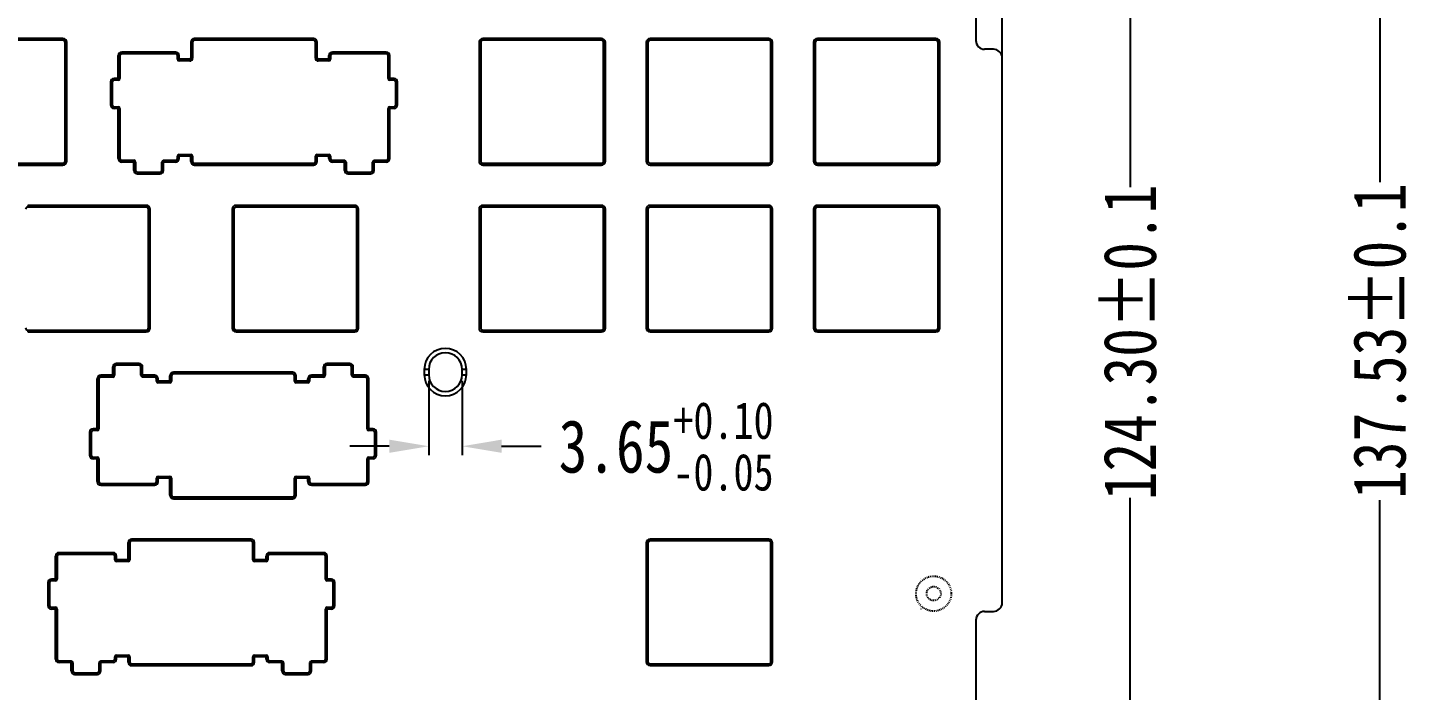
# Model space of a CAD drawing. Header units: inches. Extents: x 1285 to 1753, y 37 to 311.
# Drawn here: x 1594.5 to 1752.5, y 150 to 225.4 of the extents above; entities that cross this region are included whole.
import ezdxf

# ---------------------------------------------------------------- set-up
doc = ezdxf.new("R2010")
doc.units = ezdxf.units.IN
doc.header["$LTSCALE"] = 0.909449
doc.header["$MEASUREMENT"] = 0
doc.header["$PDMODE"] = 3
doc.header["$PDSIZE"] = 0.3125
doc.linetypes.add('HIDDEN', pattern=[0.2, 0.1, -0.1])
doc.linetypes.add('PHANTOM', pattern=[0.8, 0.45, -0.05, 0.1, -0.05, 0.1, -0.05])
doc.layers.get('0').update_dxf_attribs({"linetype": 'CONTINUOUS'})
doc.layers.get('Defpoints').update_dxf_attribs({"linetype": 'CONTINUOUS'})
doc.layers.add('DEFAULT_2', color=8, linetype='HIDDEN')
doc.layers.add('DEFAULT_3', color=7, linetype='PHANTOM')
doc.styles.get("Standard").update_dxf_attribs({"font": 'txt', "width": 0.8})
doc.dimstyles.get("Standard").update_dxf_attribs({"dimtxt": 6, "dimasz": 4.5, "dimexe": 1, "dimexo": 1, "dimgap": 0.09, "dimtad": 0, "dimzin": 1, "dimdsep": 46, "dimtxsty": 'Standard', "dimcen": 0.09, "dimclrd": 5, "dimclre": 5, "dimclrt": 1, "dimadec": 0, "dimazin": 0, "dimtp": 0.01, "dimtm": 0.01, "dimtfac": 1, "dimtofl": 0, "dimtmove": 0, "dimatfit": 3, "dimfxl": 1, "dimtolj": 1, "dimtzin": 4, "dimarcsym": 0})

# ---------------------------------------------------------------- blocks, each defined once
blk = doc.blocks.new('*D6')
at = {"layer": 'DEFAULT_3', "color": 3, "linetype": 'ByBlock', "lineweight": -2, "transparency": 16777216}
for p, q in [((1348.86, 160.98), (1348.86, 304)), ((1705.56, 160.98), (1705.56, 304)), ((1353.36, 303), (1426.55, 303)), ((1701.06, 303), (1463.53, 303))]:
    blk.add_line(p, q, dxfattribs=at)
at = {"layer": 'DEFAULT_3', "color": 3, "linetype": 'ByBlock', "transparency": 16777216}
for points in [[(1353.36, 303.75), (1353.36, 302.25), (1348.86, 303)], [(1701.06, 302.25), (1701.06, 303.75), (1705.56, 303)]]:
    blk.add_solid(points, dxfattribs=at)
at = {"layer": 'Defpoints', "color": 0, "linetype": 'ByBlock', "transparency": 16777216}
for p in [(1705.56, 303), (1348.86, 159.98), (1705.56, 159.98)]:
    blk.add_point(p, dxfattribs=at)
at = {"layer": 'DEFAULT_3', "color": 3, "linetype": 'ByBlock', "transparency": 16777216, "insert": (1445.04, 303), "char_height": 6, "attachment_point": 5}
blk.add_mtext('356.70%%P0.1', dxfattribs=at)
blk = doc.blocks.new('*D7')
at = {"layer": 'DEFAULT_3', "color": 3, "linetype": 'ByBlock', "lineweight": -2, "transparency": 16777216}
for p, q in [((1702.56, 253.13), (1721.13, 253.13)), ((1720.13, 248.63), (1720.13, 207.3)), ((1720.13, 133.33), (1720.13, 171.92)), ((1702.56, 128.83), (1721.13, 128.83))]:
    blk.add_line(p, q, dxfattribs=at)
at = {"layer": 'DEFAULT_3', "color": 3, "linetype": 'ByBlock', "transparency": 16777216}
for points in [[(1720.88, 248.63), (1719.38, 248.63), (1720.13, 253.13)], [(1719.38, 133.33), (1720.88, 133.33), (1720.13, 128.83)]]:
    blk.add_solid(points, dxfattribs=at)
at = {"layer": 'Defpoints', "color": 0, "linetype": 'ByBlock', "transparency": 16777216}
for p in [(1701.56, 253.13), (1701.56, 128.83), (1720.13, 128.83)]:
    blk.add_point(p, dxfattribs=at)
at = {"layer": 'DEFAULT_3', "color": 3, "linetype": 'ByBlock', "transparency": 16777216, "insert": (1720.13, 189.61), "char_height": 6, "attachment_point": 5, "rotation": 90}
blk.add_mtext('124.30%%P0.1', dxfattribs=at)
blk = doc.blocks.new('*D8')
at = {"layer": 'DEFAULT_3', "color": 3, "linetype": 'ByBlock', "lineweight": -2, "transparency": 16777216}
for p, q in [((1683.96, 260.13), (1749.57, 260.13)), ((1748.57, 255.63), (1748.57, 207.85)), ((1748.57, 127.1), (1748.57, 171.67)), ((1683.96, 122.6), (1749.57, 122.6))]:
    blk.add_line(p, q, dxfattribs=at)
at = {"layer": 'DEFAULT_3', "color": 3, "linetype": 'ByBlock', "transparency": 16777216}
for points in [[(1749.32, 255.63), (1747.82, 255.63), (1748.57, 260.13)], [(1747.82, 127.1), (1749.32, 127.1), (1748.57, 122.6)]]:
    blk.add_solid(points, dxfattribs=at)
at = {"layer": 'Defpoints', "color": 0, "linetype": 'ByBlock', "transparency": 16777216}
for p in [(1682.96, 260.13), (1748.57, 260.13), (1682.96, 122.6)]:
    blk.add_point(p, dxfattribs=at)
at = {"layer": 'DEFAULT_3', "color": 3, "linetype": 'ByBlock', "transparency": 16777216, "insert": (1748.57, 189.76), "char_height": 6, "attachment_point": 5, "rotation": 90}
blk.add_mtext('137.53%%P0.1', dxfattribs=at)
blk = doc.blocks.new('*D31')
at = {"layer": 'DEFAULT_3', "color": 3, "linetype": 'ByBlock', "lineweight": -2, "transparency": 16777216}
for p, q in [((1640.22, 185.23), (1640.22, 176.79)), ((1644.02, 185.23), (1644.02, 176.79)), ((1635.72, 177.79), (1631.22, 177.79)), ((1648.52, 177.79), (1653.02, 177.79))]:
    blk.add_line(p, q, dxfattribs=at)
at = {"layer": 'DEFAULT_3', "color": 3, "linetype": 'ByBlock', "transparency": 16777216}
for points in [[(1635.72, 177.04), (1635.72, 178.54), (1640.22, 177.79)], [(1648.52, 178.54), (1648.52, 177.04), (1644.02, 177.79)]]:
    blk.add_solid(points, dxfattribs=at)
at = {"layer": 'Defpoints', "color": 0, "linetype": 'ByBlock', "transparency": 16777216}
for p in [(1640.22, 186.23), (1644.02, 186.23), (1644.02, 177.79)]:
    blk.add_point(p, dxfattribs=at)
at = {"layer": 'DEFAULT_3', "color": 3, "linetype": 'ByBlock', "transparency": 16777216, "insert": (1667.27, 177.79), "char_height": 6, "attachment_point": 5}
blk.add_mtext('\\A1;\\A1;3.65{\\H0.7x;\\S+0.10^ -0.05;}', dxfattribs=at)

msp = doc.modelspace()

# ---------------------------------------------------------------- linework, layer by layer
at = {"color": 7, "linetype": 'Continuous'}
for p, q in [((1702.557, 252.13), (1702.557, 223.985)), ((1598.552, 224.2), (1585.052, 224.2)), ((1598.552, 224), (1585.052, 224)), ((1598.552, 224), (1598.552, 224.2)), ((1599.002, 223.75), (1598.802, 223.75)), ((1598.802, 210.25), (1598.802, 223.75)), ((1599.002, 210.25), (1599.002, 223.75)), ((1613.317, 223.8), (1613.117, 223.8)), ((1613.117, 223.8), (1613.117, 221.955)), ((1613.317, 223.8), (1613.317, 221.955)), ((1627.117, 224.2), (1613.517, 224.2)), ((1613.517, 224.2), (1613.517, 224)), ((1627.117, 224), (1613.517, 224)), ((1627.117, 224), (1627.117, 224.2)), ((1627.517, 223.8), (1627.317, 223.8)), ((1627.317, 221.955), (1627.317, 223.8)), ((1627.517, 221.955), (1627.517, 223.8)), ((1646.152, 223.75), (1645.952, 223.75)), ((1645.952, 223.75), (1645.952, 210.25)), ((1646.152, 223.75), (1646.152, 210.25)), ((1659.902, 224.2), (1646.402, 224.2)), ((1646.402, 224.2), (1646.402, 224)), ((1659.902, 224), (1646.402, 224)), ((1659.902, 224), (1659.902, 224.2)), ((1660.352, 223.75), (1660.152, 223.75)), ((1660.152, 210.25), (1660.152, 223.75)), ((1660.352, 210.25), (1660.352, 223.75)), ((1665.202, 223.75), (1665.002, 223.75)), ((1665.002, 223.75), (1665.002, 210.25)), ((1665.202, 223.75), (1665.202, 210.25)), ((1678.952, 224.2), (1665.452, 224.2)), ((1665.452, 224.2), (1665.452, 224)), ((1678.952, 224), (1665.452, 224)), ((1678.952, 224), (1678.952, 224.2)), ((1679.402, 223.75), (1679.202, 223.75)), ((1679.202, 210.25), (1679.202, 223.75)), ((1679.402, 210.25), (1679.402, 223.75)), ((1684.252, 223.75), (1684.052, 223.75)), ((1684.052, 223.75), (1684.052, 210.25)), ((1684.252, 223.75), (1684.252, 210.25)), ((1698.002, 224.2), (1684.502, 224.2)), ((1684.502, 224.2), (1684.502, 224)), ((1698.002, 224), (1684.502, 224)), ((1698.002, 224), (1698.002, 224.2)), ((1698.452, 223.75), (1698.252, 223.75)), ((1698.252, 210.25), (1698.252, 223.75)), ((1698.452, 210.25), (1698.452, 223.75)), ((1704.557, 222.985), (1703.557, 222.985)), ((1605.042, 222.255), (1604.842, 222.255)), ((1604.842, 219.455), (1604.842, 222.255)), ((1605.042, 222.255), (1605.042, 219.655)), ((1611.392, 222.655), (1605.242, 222.655)), ((1605.242, 222.655), (1605.242, 222.455)), ((1611.392, 222.455), (1605.242, 222.455)), ((1611.392, 222.455), (1611.392, 222.655)), ((1611.792, 222.255), (1611.592, 222.255)), ((1611.592, 221.855), (1611.592, 222.255)), ((1613.017, 221.855), (1611.592, 221.855)), ((1611.792, 221.655), (1611.792, 222.255)), ((1613.017, 221.655), (1611.792, 221.655)), ((1613.017, 221.655), (1613.017, 221.855)), ((1613.117, 221.955), (1613.317, 221.955)), ((1627.317, 221.955), (1627.517, 221.955)), ((1629.042, 221.855), (1627.617, 221.855)), ((1627.617, 221.855), (1627.617, 221.655)), ((1628.842, 221.655), (1627.617, 221.655)), ((1629.042, 222.255), (1628.842, 222.255)), ((1628.842, 221.655), (1628.842, 222.255)), ((1629.042, 222.255), (1629.042, 221.855)), ((1635.392, 222.655), (1629.242, 222.655)), ((1629.242, 222.655), (1629.242, 222.455)), ((1635.392, 222.455), (1629.242, 222.455)), ((1635.392, 222.455), (1635.392, 222.655)), ((1635.792, 222.255), (1635.592, 222.255)), ((1635.592, 219.655), (1635.592, 222.255)), ((1635.792, 219.455), (1635.792, 222.255)), ((1705.557, 159.985), (1705.557, 221.985)), ((1605.042, 219.655), (1604.367, 219.655)), ((1604.367, 219.655), (1604.367, 219.455)), ((1636.267, 219.655), (1635.592, 219.655)), ((1636.267, 219.455), (1636.267, 219.655)), ((1604.167, 219.255), (1603.967, 219.255)), ((1603.967, 219.255), (1603.967, 216.645)), ((1604.167, 219.255), (1604.167, 216.645)), ((1604.842, 219.455), (1604.367, 219.455)), ((1636.267, 219.455), (1635.792, 219.455)), ((1636.667, 219.255), (1636.467, 219.255)), ((1636.467, 216.645), (1636.467, 219.255)), ((1636.667, 216.645), (1636.667, 219.255)), ((1603.967, 216.645), (1604.167, 216.645)), ((1604.367, 216.445), (1604.842, 216.445)), ((1604.367, 216.445), (1604.367, 216.245)), ((1604.842, 210.545), (1604.842, 216.445)), ((1635.792, 216.445), (1636.267, 216.445)), ((1635.792, 210.545), (1635.792, 216.445)), ((1636.267, 216.245), (1636.267, 216.445)), ((1636.467, 216.645), (1636.667, 216.645)), ((1605.042, 216.245), (1604.367, 216.245)), ((1605.042, 216.245), (1605.042, 210.545)), ((1636.267, 216.245), (1635.592, 216.245)), ((1635.592, 210.545), (1635.592, 216.245)), ((1598.802, 210.25), (1599.002, 210.25)), ((1604.842, 210.545), (1605.042, 210.545)), ((1605.242, 210.345), (1606.617, 210.345)), ((1605.242, 210.345), (1605.242, 210.145)), ((1606.817, 210.145), (1605.242, 210.145)), ((1606.617, 209.195), (1606.617, 210.345)), ((1606.817, 210.145), (1606.817, 209.195)), ((1611.392, 210.145), (1609.817, 210.145)), ((1609.817, 209.195), (1609.817, 210.145)), ((1610.017, 210.345), (1611.392, 210.345)), ((1610.017, 209.195), (1610.017, 210.345)), ((1611.392, 210.145), (1611.392, 210.345)), ((1613.317, 210.8), (1611.592, 210.8)), ((1611.592, 210.545), (1611.592, 210.8)), ((1611.592, 210.545), (1611.792, 210.545)), ((1611.792, 211), (1613.117, 211)), ((1611.792, 210.545), (1611.792, 211)), ((1613.117, 210.2), (1613.117, 211)), ((1613.117, 210.2), (1613.317, 210.2)), ((1613.317, 210.8), (1613.317, 210.2)), ((1629.042, 210.8), (1627.317, 210.8)), ((1627.317, 210.2), (1627.317, 210.8)), ((1627.317, 210.2), (1627.517, 210.2)), ((1627.517, 211), (1628.842, 211)), ((1627.517, 210.2), (1627.517, 211)), ((1628.842, 210.545), (1628.842, 211)), ((1628.842, 210.545), (1629.042, 210.545)), ((1629.042, 210.8), (1629.042, 210.545)), ((1629.242, 210.345), (1630.617, 210.345)), ((1629.242, 210.345), (1629.242, 210.145)), ((1630.817, 210.145), (1629.242, 210.145)), ((1630.617, 209.195), (1630.617, 210.345)), ((1630.817, 210.145), (1630.817, 209.195)), ((1635.392, 210.145), (1633.817, 210.145)), ((1633.817, 209.195), (1633.817, 210.145)), ((1634.017, 210.345), (1635.392, 210.345)), ((1634.017, 209.195), (1634.017, 210.345)), ((1635.392, 210.145), (1635.392, 210.345)), ((1635.592, 210.545), (1635.792, 210.545)), ((1645.952, 210.25), (1646.152, 210.25)), ((1660.152, 210.25), (1660.352, 210.25)), ((1665.002, 210.25), (1665.202, 210.25)), ((1679.202, 210.25), (1679.402, 210.25)), ((1684.052, 210.25), (1684.252, 210.25)), ((1698.252, 210.25), (1698.452, 210.25)), ((1585.052, 210), (1598.552, 210)), ((1585.052, 209.8), (1598.552, 209.8)), ((1598.552, 209.8), (1598.552, 210)), ((1606.617, 209.195), (1606.817, 209.195)), ((1607.017, 208.995), (1609.617, 208.995)), ((1607.017, 208.995), (1607.017, 208.795)), ((1607.017, 208.795), (1609.617, 208.795)), ((1609.617, 208.795), (1609.617, 208.995)), ((1609.817, 209.195), (1610.017, 209.195)), ((1613.517, 210), (1627.117, 210)), ((1613.517, 210), (1613.517, 209.8)), ((1613.517, 209.8), (1627.117, 209.8)), ((1627.117, 209.8), (1627.117, 210)), ((1630.617, 209.195), (1630.817, 209.195)), ((1631.017, 208.995), (1633.617, 208.995)), ((1631.017, 208.995), (1631.017, 208.795)), ((1631.017, 208.795), (1633.617, 208.795)), ((1633.617, 208.795), (1633.617, 208.995)), ((1633.817, 209.195), (1634.017, 209.195)), ((1646.402, 210), (1659.902, 210)), ((1646.402, 210), (1646.402, 209.8)), ((1646.402, 209.8), (1659.902, 209.8)), ((1659.902, 209.8), (1659.902, 210)), ((1665.452, 210), (1678.952, 210)), ((1665.452, 210), (1665.452, 209.8)), ((1665.452, 209.8), (1678.952, 209.8)), ((1678.952, 209.8), (1678.952, 210)), ((1684.502, 210), (1698.002, 210)), ((1684.502, 210), (1684.502, 209.8)), ((1684.502, 209.8), (1698.002, 209.8)), ((1698.002, 209.8), (1698.002, 210)), ((1608.037, 205.215), (1594.537, 205.215)), ((1594.537, 205.215), (1594.537, 205.015)), ((1608.037, 205.015), (1594.537, 205.015)), ((1608.037, 205.015), (1608.037, 205.215)), ((1608.487, 204.765), (1608.287, 204.765)), ((1608.287, 191.265), (1608.287, 204.765)), ((1608.487, 191.265), (1608.487, 204.765)), ((1618.037, 204.765), (1617.837, 204.765)), ((1617.837, 204.765), (1617.837, 191.265)), ((1618.037, 204.765), (1618.037, 191.265)), ((1631.787, 205.215), (1618.287, 205.215)), ((1618.287, 205.215), (1618.287, 205.015)), ((1631.787, 205.015), (1618.287, 205.015)), ((1631.787, 205.015), (1631.787, 205.215)), ((1632.237, 204.765), (1632.037, 204.765)), ((1632.037, 191.265), (1632.037, 204.765)), ((1632.237, 191.265), (1632.237, 204.765)), ((1646.152, 204.765), (1645.952, 204.765)), ((1645.952, 204.765), (1645.952, 191.265)), ((1646.152, 204.765), (1646.152, 191.265)), ((1659.902, 205.215), (1646.402, 205.215)), ((1646.402, 205.215), (1646.402, 205.015)), ((1659.902, 205.015), (1646.402, 205.015)), ((1659.902, 205.015), (1659.902, 205.215)), ((1660.352, 204.765), (1660.152, 204.765)), ((1660.152, 191.265), (1660.152, 204.765)), ((1660.352, 191.265), (1660.352, 204.765)), ((1665.202, 204.765), (1665.002, 204.765)), ((1665.002, 204.765), (1665.002, 191.265)), ((1665.202, 204.765), (1665.202, 191.265)), ((1678.952, 205.215), (1665.452, 205.215)), ((1665.452, 205.215), (1665.452, 205.015)), ((1678.952, 205.015), (1665.452, 205.015)), ((1678.952, 205.015), (1678.952, 205.215)), ((1679.402, 204.765), (1679.202, 204.765)), ((1679.202, 191.265), (1679.202, 204.765)), ((1679.402, 191.265), (1679.402, 204.765)), ((1684.252, 204.765), (1684.052, 204.765)), ((1684.052, 204.765), (1684.052, 191.265)), ((1684.252, 204.765), (1684.252, 191.265)), ((1698.002, 205.215), (1684.502, 205.215)), ((1684.502, 205.215), (1684.502, 205.015)), ((1698.002, 205.015), (1684.502, 205.015)), ((1698.002, 205.015), (1698.002, 205.215)), ((1698.452, 204.765), (1698.252, 204.765)), ((1698.252, 191.265), (1698.252, 204.765)), ((1698.452, 191.265), (1698.452, 204.765)), ((1608.287, 191.265), (1608.487, 191.265)), ((1617.837, 191.265), (1618.037, 191.265)), ((1632.037, 191.265), (1632.237, 191.265)), ((1645.952, 191.265), (1646.152, 191.265)), ((1660.152, 191.265), (1660.352, 191.265)), ((1665.002, 191.265), (1665.202, 191.265)), ((1679.202, 191.265), (1679.402, 191.265)), ((1684.052, 191.265), (1684.252, 191.265)), ((1698.252, 191.265), (1698.452, 191.265)), ((1594.537, 191.015), (1608.037, 191.015)), ((1594.537, 191.015), (1594.537, 190.815)), ((1594.537, 190.815), (1608.037, 190.815)), ((1608.037, 190.815), (1608.037, 191.015)), ((1618.287, 191.015), (1631.787, 191.015)), ((1618.287, 191.015), (1618.287, 190.815)), ((1618.287, 190.815), (1631.787, 190.815)), ((1631.787, 190.815), (1631.787, 191.015)), ((1646.402, 191.015), (1659.902, 191.015)), ((1646.402, 191.015), (1646.402, 190.815)), ((1646.402, 190.815), (1659.902, 190.815)), ((1659.902, 190.815), (1659.902, 191.015)), ((1665.452, 191.015), (1678.952, 191.015)), ((1665.452, 191.015), (1665.452, 190.815)), ((1665.452, 190.815), (1678.952, 190.815)), ((1678.952, 190.815), (1678.952, 191.015)), ((1684.502, 191.015), (1698.002, 191.015)), ((1684.502, 191.015), (1684.502, 190.815)), ((1684.502, 190.815), (1698.002, 190.815)), ((1698.002, 190.815), (1698.002, 191.015)), ((1604.427, 186.82), (1604.227, 186.82)), ((1604.227, 185.67), (1604.227, 186.82)), ((1604.427, 186.82), (1604.427, 185.87)), ((1607.227, 187.22), (1604.627, 187.22)), ((1604.627, 187.22), (1604.627, 187.02)), ((1607.227, 187.02), (1604.627, 187.02)), ((1607.227, 187.02), (1607.227, 187.22)), ((1607.627, 186.82), (1607.427, 186.82)), ((1607.427, 185.87), (1607.427, 186.82)), ((1607.627, 185.67), (1607.627, 186.82)), ((1628.427, 186.82), (1628.227, 186.82)), ((1628.227, 185.67), (1628.227, 186.82)), ((1628.427, 186.82), (1628.427, 185.87)), ((1631.227, 187.22), (1628.627, 187.22)), ((1628.627, 187.22), (1628.627, 187.02)), ((1631.227, 187.02), (1628.627, 187.02)), ((1631.227, 187.02), (1631.227, 187.22)), ((1631.627, 186.82), (1631.427, 186.82)), ((1631.427, 185.87), (1631.427, 186.82)), ((1631.627, 185.67), (1631.627, 186.82)), ((1640.216, 186.534), (1639.716, 186.534)), ((1639.716, 186.534), (1639.716, 185.934)), ((1640.216, 186.534), (1640.216, 185.934)), ((1644.516, 186.534), (1644.016, 186.534)), ((1644.016, 185.934), (1644.016, 186.534)), ((1644.516, 185.934), (1644.516, 186.534)), ((1602.652, 185.47), (1602.452, 185.47)), ((1602.452, 179.57), (1602.452, 185.47)), ((1602.652, 185.47), (1602.652, 179.77)), ((1604.427, 185.87), (1602.852, 185.87)), ((1602.852, 185.87), (1602.852, 185.67)), ((1604.227, 185.67), (1602.852, 185.67)), ((1609.002, 185.87), (1607.427, 185.87)), ((1609.002, 185.67), (1607.627, 185.67)), ((1609.002, 185.67), (1609.002, 185.87)), ((1609.402, 185.47), (1609.202, 185.47)), ((1609.202, 185.215), (1609.202, 185.47)), ((1610.927, 185.215), (1609.202, 185.215)), ((1609.402, 185.015), (1609.402, 185.47)), ((1610.727, 185.015), (1609.402, 185.015)), ((1610.927, 185.815), (1610.727, 185.815)), ((1610.727, 185.015), (1610.727, 185.815)), ((1610.927, 185.815), (1610.927, 185.215)), ((1624.727, 186.215), (1611.127, 186.215)), ((1611.127, 186.215), (1611.127, 186.015)), ((1624.727, 186.015), (1611.127, 186.015)), ((1624.727, 186.015), (1624.727, 186.215)), ((1625.127, 185.815), (1624.927, 185.815)), ((1624.927, 185.215), (1624.927, 185.815)), ((1626.652, 185.215), (1624.927, 185.215)), ((1625.127, 185.015), (1625.127, 185.815)), ((1626.452, 185.015), (1625.127, 185.015)), ((1626.652, 185.47), (1626.452, 185.47)), ((1626.452, 185.015), (1626.452, 185.47)), ((1626.652, 185.47), (1626.652, 185.215)), ((1628.427, 185.87), (1626.852, 185.87)), ((1626.852, 185.87), (1626.852, 185.67)), ((1628.227, 185.67), (1626.852, 185.67)), ((1633.002, 185.87), (1631.427, 185.87)), ((1633.002, 185.67), (1631.627, 185.67)), ((1633.002, 185.67), (1633.002, 185.87)), ((1633.402, 185.47), (1633.202, 185.47)), ((1633.202, 179.77), (1633.202, 185.47)), ((1633.402, 179.57), (1633.402, 185.47)), ((1639.716, 185.934), (1640.216, 185.934)), ((1644.016, 185.934), (1644.516, 185.934)), ((1601.777, 179.37), (1601.577, 179.37)), ((1601.577, 179.37), (1601.577, 176.76)), ((1601.777, 179.37), (1601.777, 176.76)), ((1602.652, 179.77), (1601.977, 179.77)), ((1601.977, 179.77), (1601.977, 179.57)), ((1602.452, 179.57), (1601.977, 179.57)), ((1633.877, 179.77), (1633.202, 179.77)), ((1633.877, 179.57), (1633.402, 179.57)), ((1633.877, 179.57), (1633.877, 179.77)), ((1634.277, 179.37), (1634.077, 179.37)), ((1634.077, 176.76), (1634.077, 179.37)), ((1634.277, 176.76), (1634.277, 179.37)), ((1601.577, 176.76), (1601.777, 176.76)), ((1601.977, 176.56), (1602.452, 176.56)), ((1601.977, 176.56), (1601.977, 176.36)), ((1602.652, 176.36), (1601.977, 176.36)), ((1602.452, 173.76), (1602.452, 176.56)), ((1602.652, 176.36), (1602.652, 173.76)), ((1633.877, 176.36), (1633.202, 176.36)), ((1633.202, 173.76), (1633.202, 176.36)), ((1633.402, 176.56), (1633.877, 176.56)), ((1633.402, 173.76), (1633.402, 176.56)), ((1633.877, 176.36), (1633.877, 176.56)), ((1634.077, 176.76), (1634.277, 176.76)), ((1610.927, 174.16), (1609.202, 174.16)), ((1609.202, 173.76), (1609.202, 174.16)), ((1609.402, 174.36), (1610.727, 174.36)), ((1609.402, 173.76), (1609.402, 174.36)), ((1610.727, 172.215), (1610.727, 174.36)), ((1610.927, 174.16), (1610.927, 172.215)), ((1626.652, 174.16), (1624.927, 174.16)), ((1624.927, 172.215), (1624.927, 174.16)), ((1625.127, 174.36), (1626.452, 174.36)), ((1625.127, 172.215), (1625.127, 174.36)), ((1626.452, 173.76), (1626.452, 174.36)), ((1626.652, 174.16), (1626.652, 173.76)), ((1602.452, 173.76), (1602.652, 173.76)), ((1602.852, 173.56), (1609.002, 173.56)), ((1602.852, 173.56), (1602.852, 173.36)), ((1602.852, 173.36), (1609.002, 173.36)), ((1609.002, 173.36), (1609.002, 173.56)), ((1609.202, 173.76), (1609.402, 173.76)), ((1610.727, 172.215), (1610.927, 172.215)), ((1624.927, 172.215), (1625.127, 172.215)), ((1626.452, 173.76), (1626.652, 173.76)), ((1626.852, 173.56), (1633.002, 173.56)), ((1626.852, 173.56), (1626.852, 173.36)), ((1626.852, 173.36), (1633.002, 173.36)), ((1633.002, 173.36), (1633.002, 173.56)), ((1633.202, 173.76), (1633.402, 173.76)), ((1611.127, 172.015), (1624.727, 172.015)), ((1611.127, 172.015), (1611.127, 171.815)), ((1611.127, 171.815), (1624.727, 171.815)), ((1624.727, 171.815), (1624.727, 172.015)), ((1665.202, 166.765), (1665.002, 166.765)), ((1665.002, 166.765), (1665.002, 153.265)), ((1665.202, 166.765), (1665.202, 153.265)), ((1678.952, 167.215), (1665.452, 167.215)), ((1665.452, 167.215), (1665.452, 167.015)), ((1678.952, 167.015), (1665.452, 167.015)), ((1678.952, 167.015), (1678.952, 167.215)), ((1679.402, 166.765), (1679.202, 166.765)), ((1679.202, 153.265), (1679.202, 166.765)), ((1679.402, 153.265), (1679.402, 166.765)), ((1702.557, 157.985), (1702.557, 129.832)), ((1703.557, 158.985), (1704.557, 158.985)), ((1665.002, 153.265), (1665.202, 153.265)), ((1679.202, 153.265), (1679.402, 153.265)), ((1665.452, 153.015), (1678.952, 153.015)), ((1665.452, 153.015), (1665.452, 152.815)), ((1665.452, 152.815), (1678.952, 152.815)), ((1678.952, 152.815), (1678.952, 153.015))]:
    msp.add_line(p, q, dxfattribs=at)
at = {"color": 1, "linetype": 'Continuous'}
for p, q in [((1605.977, 164.67), (1605.977, 166.815)), ((1606.177, 166.815), (1605.977, 166.815)), ((1606.177, 166.815), (1606.177, 164.87)), ((1606.377, 167.215), (1606.377, 167.015)), ((1619.977, 167.215), (1606.377, 167.215)), ((1619.977, 167.015), (1606.377, 167.015)), ((1619.977, 167.015), (1619.977, 167.215)), ((1620.177, 164.87), (1620.177, 166.815)), ((1620.377, 166.815), (1620.177, 166.815)), ((1620.377, 164.67), (1620.377, 166.815)), ((1597.702, 162.47), (1597.702, 165.27)), ((1597.902, 165.27), (1597.702, 165.27)), ((1597.902, 165.27), (1597.902, 162.67)), ((1598.102, 165.67), (1598.102, 165.47)), ((1604.252, 165.67), (1598.102, 165.67)), ((1604.252, 165.47), (1598.102, 165.47)), ((1604.252, 165.47), (1604.252, 165.67)), ((1604.452, 164.87), (1604.452, 165.27)), ((1604.652, 165.27), (1604.452, 165.27)), ((1606.177, 164.87), (1604.452, 164.87)), ((1604.652, 164.67), (1604.652, 165.27)), ((1605.977, 164.67), (1604.652, 164.67)), ((1621.902, 164.87), (1620.177, 164.87)), ((1621.702, 164.67), (1620.377, 164.67)), ((1621.702, 164.67), (1621.702, 165.27)), ((1621.902, 165.27), (1621.702, 165.27)), ((1621.902, 165.27), (1621.902, 164.87)), ((1622.102, 165.67), (1622.102, 165.47)), ((1628.252, 165.67), (1622.102, 165.67)), ((1628.252, 165.47), (1622.102, 165.47)), ((1628.252, 165.47), (1628.252, 165.67)), ((1628.452, 162.67), (1628.452, 165.27)), ((1628.652, 165.27), (1628.452, 165.27)), ((1628.652, 162.47), (1628.652, 165.27)), ((1596.827, 162.27), (1596.827, 159.66)), ((1597.027, 162.27), (1596.827, 162.27)), ((1597.027, 162.27), (1597.027, 159.66)), ((1597.227, 162.67), (1597.227, 162.47)), ((1597.902, 162.67), (1597.227, 162.67)), ((1597.702, 162.47), (1597.227, 162.47)), ((1629.127, 162.67), (1628.452, 162.67)), ((1629.127, 162.47), (1628.652, 162.47)), ((1629.127, 162.47), (1629.127, 162.67)), ((1629.327, 159.66), (1629.327, 162.27)), ((1629.527, 162.27), (1629.327, 162.27)), ((1629.527, 159.66), (1629.527, 162.27)), ((1596.827, 159.66), (1597.027, 159.66)), ((1629.327, 159.66), (1629.527, 159.66)), ((1597.227, 159.46), (1597.227, 159.26)), ((1597.227, 159.46), (1597.702, 159.46)), ((1597.902, 159.26), (1597.227, 159.26)), ((1597.702, 153.56), (1597.702, 159.46)), ((1597.902, 159.26), (1597.902, 153.56)), ((1628.452, 153.56), (1628.452, 159.26)), ((1629.127, 159.26), (1628.452, 159.26)), ((1628.652, 153.56), (1628.652, 159.46)), ((1628.652, 159.46), (1629.127, 159.46)), ((1629.127, 159.26), (1629.127, 159.46)), ((1597.702, 153.56), (1597.902, 153.56)), ((1598.102, 153.36), (1598.102, 153.16)), ((1598.102, 153.36), (1599.477, 153.36)), ((1599.477, 152.21), (1599.477, 153.36)), ((1602.877, 152.21), (1602.877, 153.36)), ((1602.877, 153.36), (1604.252, 153.36)), ((1604.252, 153.16), (1604.252, 153.36)), ((1604.452, 153.56), (1604.452, 153.815)), ((1606.177, 153.815), (1604.452, 153.815)), ((1604.452, 153.56), (1604.652, 153.56)), ((1604.652, 153.56), (1604.652, 154.015)), ((1604.652, 154.015), (1605.977, 154.015)), ((1605.977, 153.215), (1605.977, 154.015)), ((1606.177, 153.815), (1606.177, 153.215)), ((1620.177, 153.215), (1620.177, 153.815)), ((1621.902, 153.815), (1620.177, 153.815)), ((1620.377, 153.215), (1620.377, 154.015)), ((1620.377, 154.015), (1621.702, 154.015)), ((1621.702, 153.56), (1621.702, 154.015)), ((1621.702, 153.56), (1621.902, 153.56)), ((1621.902, 153.815), (1621.902, 153.56)), ((1622.102, 153.36), (1622.102, 153.16)), ((1622.102, 153.36), (1623.477, 153.36)), ((1623.477, 152.21), (1623.477, 153.36)), ((1626.877, 152.21), (1626.877, 153.36)), ((1626.877, 153.36), (1628.252, 153.36)), ((1628.252, 153.16), (1628.252, 153.36)), ((1628.452, 153.56), (1628.652, 153.56)), ((1599.677, 153.16), (1598.102, 153.16)), ((1599.477, 152.21), (1599.677, 152.21)), ((1599.677, 153.16), (1599.677, 152.21)), ((1599.877, 152.01), (1599.877, 151.81)), ((1599.877, 152.01), (1602.477, 152.01)), ((1599.877, 151.81), (1602.477, 151.81)), ((1602.477, 151.81), (1602.477, 152.01)), ((1602.677, 152.21), (1602.677, 153.16)), ((1604.252, 153.16), (1602.677, 153.16)), ((1602.677, 152.21), (1602.877, 152.21)), ((1605.977, 153.215), (1606.177, 153.215)), ((1606.377, 153.015), (1606.377, 152.815)), ((1606.377, 153.015), (1619.977, 153.015)), ((1606.377, 152.815), (1619.977, 152.815)), ((1619.977, 152.815), (1619.977, 153.015)), ((1620.177, 153.215), (1620.377, 153.215)), ((1623.677, 153.16), (1622.102, 153.16)), ((1623.477, 152.21), (1623.677, 152.21)), ((1623.677, 153.16), (1623.677, 152.21)), ((1623.877, 152.01), (1623.877, 151.81)), ((1623.877, 152.01), (1626.477, 152.01)), ((1623.877, 151.81), (1626.477, 151.81)), ((1626.477, 151.81), (1626.477, 152.01)), ((1626.677, 152.21), (1626.677, 153.16)), ((1628.252, 153.16), (1626.677, 153.16)), ((1626.677, 152.21), (1626.877, 152.21))]:
    msp.add_line(p, q, dxfattribs=at)
at = {"color": 7, "linetype": 'Continuous'}
for centre, radius, start, end in [((1598.552, 223.75), 0.45, 0.00003, 89.99997), ((1598.552, 223.75), 0.25, 0, 90.00003), ((1613.517, 223.8), 0.4, 90.00037, 180.00141), ((1613.517, 223.8), 0.2, 89.99968, 180), ((1627.117, 223.8), 0.4, 359.9998, 89.99963), ((1627.117, 223.8), 0.2, 359.99968, 89.99917), ((1646.402, 223.75), 0.45, 90.00003, 179.99997), ((1646.402, 223.75), 0.25, 90, 180.00003), ((1659.902, 223.75), 0.45, 0.00003, 89.99997), ((1659.902, 223.75), 0.25, 0, 90.00003), ((1665.452, 223.75), 0.45, 90.00003, 179.99997), ((1665.452, 223.75), 0.25, 90, 180.00003), ((1678.952, 223.75), 0.45, 0.00003, 89.99997), ((1678.952, 223.75), 0.25, 0, 90.00003), ((1684.502, 223.75), 0.45, 90.00003, 179.99997), ((1684.502, 223.75), 0.25, 90, 180.00003), ((1698.002, 223.75), 0.45, 0.00003, 89.99997), ((1698.002, 223.75), 0.25, 0, 90.00003), ((1703.557, 223.985), 1, 180, 270), ((1704.557, 221.985), 1, 0, 90), ((1605.242, 222.255), 0.4, 90.00037, 179.99987), ((1605.242, 222.255), 0.2, 90, 180.0003), ((1611.392, 222.255), 0.4, 0.00024, 89.99963), ((1611.392, 222.255), 0.2, 0, 90.0003), ((1611.792, 221.855), 0.2, 180.00284, 270), ((1613.017, 221.955), 0.3, 270.00435, 359.99627), ((1613.017, 221.955), 0.1, 270.0034, 0.00317), ((1627.617, 221.955), 0.3, 180, 269.99627), ((1627.617, 221.955), 0.1, 180.00196, 270.00164), ((1629.242, 222.255), 0.4, 90.00037, 179.99987), ((1628.842, 221.855), 0.2, 270.00284, 360), ((1629.242, 222.255), 0.2, 90, 180.0003), ((1635.392, 222.255), 0.4, 0.00024, 89.99963), ((1635.392, 222.255), 0.2, 0, 90.0003), ((1604.367, 219.255), 0.4, 90.00013, 179.99963), ((1604.842, 219.655), 0.2, 270.00284, 360), ((1635.792, 219.655), 0.2, 180.00284, 270), ((1636.267, 219.255), 0.4, 0.00037, 89.99976), ((1604.367, 219.255), 0.2, 89.99968, 180), ((1636.267, 219.255), 0.2, 359.99968, 89.99917), ((1604.367, 216.645), 0.4, 180.00037, 269.99976), ((1604.367, 216.645), 0.2, 180, 269.99917), ((1604.842, 216.245), 0.2, 0.00284, 90), ((1635.792, 216.245), 0.2, 90.00284, 180), ((1636.267, 216.645), 0.4, 270.00013, 359.99963), ((1636.267, 216.645), 0.2, 269.99968, 359.99917), ((1598.552, 210.25), 0.45, 270.00003, 359.99997), ((1598.552, 210.25), 0.25, 270, 360), ((1605.242, 210.545), 0.4, 180.00024, 269.99987), ((1605.242, 210.545), 0.2, 180, 270.0003), ((1606.617, 210.145), 0.2, 0, 89.99716), ((1610.017, 210.145), 0.2, 90, 179.99716), ((1611.392, 210.545), 0.4, 270.00024, 359.99987), ((1611.392, 210.545), 0.2, 270, 0.0003), ((1611.792, 210.8), 0.2, 90.00284, 180), ((1613.117, 210.8), 0.2, 0.00284, 89.99779), ((1613.517, 210.2), 0.4, 180.00013, 269.99963), ((1613.517, 210.2), 0.2, 180, 269.99917), ((1627.117, 210.2), 0.4, 270.00037, 359.99976), ((1627.117, 210.2), 0.2, 269.99968, 359.99917), ((1627.517, 210.8), 0.2, 90.00284, 180), ((1628.842, 210.8), 0.2, 0.00284, 90), ((1629.242, 210.545), 0.4, 180.00024, 269.99987), ((1629.242, 210.545), 0.2, 180, 270.0003), ((1630.617, 210.145), 0.2, 0, 89.99716), ((1634.017, 210.145), 0.2, 90, 179.99716), ((1635.392, 210.545), 0.4, 270.00024, 359.99987), ((1635.392, 210.545), 0.2, 270, 0.0003), ((1646.402, 210.25), 0.45, 180.00003, 269.99997), ((1646.402, 210.25), 0.25, 180, 270.00003), ((1659.902, 210.25), 0.45, 270.00003, 359.99997), ((1659.902, 210.25), 0.25, 270, 360), ((1665.452, 210.25), 0.45, 180.00003, 269.99997), ((1665.452, 210.25), 0.25, 180, 270.00003), ((1678.952, 210.25), 0.45, 270.00003, 359.99997), ((1678.952, 210.25), 0.25, 270, 360), ((1684.502, 210.25), 0.45, 180.00003, 269.99997), ((1684.502, 210.25), 0.25, 180, 270.00003), ((1698.002, 210.25), 0.45, 270.00003, 359.99997), ((1698.002, 210.25), 0.25, 270, 360), ((1607.017, 209.195), 0.4, 180.00013, 269.99963), ((1607.017, 209.195), 0.2, 180, 269.99917), ((1609.617, 209.195), 0.4, 270.00037, 359.99976), ((1609.617, 209.195), 0.2, 269.99968, 359.99917), ((1631.017, 209.195), 0.4, 180.00013, 269.99963), ((1631.017, 209.195), 0.2, 180, 269.99917), ((1633.617, 209.195), 0.4, 270.00037, 359.99976), ((1633.617, 209.195), 0.2, 269.99968, 359.99917), ((1594.537, 204.765), 0.25, 90, 180.00003), ((1608.037, 204.765), 0.45, 0.00003, 89.99997), ((1608.037, 204.765), 0.25, 0, 90.00003), ((1618.287, 204.765), 0.45, 90.00003, 179.99997), ((1618.287, 204.765), 0.25, 90, 180.00003), ((1631.787, 204.765), 0.45, 0.00003, 89.99997), ((1631.787, 204.765), 0.25, 0, 90.00003), ((1646.402, 204.765), 0.45, 90.00003, 179.99997), ((1646.402, 204.765), 0.25, 90, 180.00003), ((1659.902, 204.765), 0.45, 0.00003, 89.99997), ((1659.902, 204.765), 0.25, 0, 90.00003), ((1665.452, 204.765), 0.45, 90.00003, 179.99997), ((1665.452, 204.765), 0.25, 90, 180.00003), ((1678.952, 204.765), 0.45, 0.00003, 89.99997), ((1678.952, 204.765), 0.25, 0, 90.00003), ((1684.502, 204.765), 0.45, 90.00003, 179.99997), ((1684.502, 204.765), 0.25, 90, 180.00003), ((1698.002, 204.765), 0.45, 0.00003, 89.99997), ((1698.002, 204.765), 0.25, 0, 90.00003), ((1594.537, 191.265), 0.25, 180, 270.00003), ((1608.037, 191.265), 0.45, 270.00003, 359.99997), ((1608.037, 191.265), 0.25, 270, 360), ((1618.287, 191.265), 0.45, 180.00003, 269.99997), ((1618.287, 191.265), 0.25, 180, 270.00003), ((1631.787, 191.265), 0.45, 270.00003, 359.99997), ((1631.787, 191.265), 0.25, 270, 360), ((1646.402, 191.265), 0.45, 180.00003, 269.99997), ((1646.402, 191.265), 0.25, 180, 270.00003), ((1659.902, 191.265), 0.45, 270.00003, 359.99997), ((1659.902, 191.265), 0.25, 270, 360), ((1665.452, 191.265), 0.45, 180.00003, 269.99997), ((1665.452, 191.265), 0.25, 180, 270.00003), ((1678.952, 191.265), 0.45, 270.00003, 359.99997), ((1678.952, 191.265), 0.25, 270, 360), ((1684.502, 191.265), 0.45, 180.00003, 269.99997), ((1684.502, 191.265), 0.25, 180, 270.00003), ((1698.002, 191.265), 0.45, 270.00003, 359.99997), ((1698.002, 191.265), 0.25, 270, 360), ((1642.116, 186.534), 2.4, 0, 180), ((1642.116, 186.534), 1.9, 0, 180), ((1604.627, 186.82), 0.4, 90.00037, 179.99976), ((1604.627, 186.82), 0.2, 89.99968, 180), ((1607.227, 186.82), 0.4, 0.00013, 89.99963), ((1607.227, 186.82), 0.2, 359.99968, 89.99917), ((1628.627, 186.82), 0.4, 90.00037, 179.99976), ((1628.627, 186.82), 0.2, 89.99968, 180), ((1631.227, 186.82), 0.4, 0.00013, 89.99963), ((1631.227, 186.82), 0.2, 359.99968, 89.99917), ((1602.852, 185.47), 0.4, 90.00024, 179.99987), ((1602.852, 185.47), 0.2, 90, 180.0003), ((1604.227, 185.87), 0.2, 270, 359.99716), ((1607.627, 185.87), 0.2, 180, 269.99716), ((1609.002, 185.47), 0.4, 0.00024, 89.99987), ((1609.002, 185.47), 0.2, 0, 90.0003), ((1609.402, 185.215), 0.2, 180.00284, 270), ((1611.127, 185.815), 0.4, 90.00037, 179.99976), ((1610.727, 185.215), 0.2, 270.00284, 359.99779), ((1611.127, 185.815), 0.2, 89.99968, 180), ((1624.727, 185.815), 0.4, 0.00013, 89.99963), ((1624.727, 185.815), 0.2, 359.99968, 89.99917), ((1625.127, 185.215), 0.2, 180, 269.99779), ((1626.852, 185.47), 0.4, 90.00024, 179.99987), ((1626.452, 185.215), 0.2, 270.00284, 0), ((1626.852, 185.47), 0.2, 90, 180.0003), ((1628.227, 185.87), 0.2, 270, 359.99716), ((1631.627, 185.87), 0.2, 180, 269.99716), ((1633.002, 185.47), 0.4, 0.00024, 89.99987), ((1633.002, 185.47), 0.2, 0, 90.0003), ((1642.116, 185.934), 2.4, 180, 360), ((1642.116, 185.934), 1.9, 180, 360), ((1601.977, 179.37), 0.4, 90.00013, 179.99963), ((1601.977, 179.37), 0.2, 89.99968, 180), ((1602.452, 179.77), 0.2, 270.00284, 0), ((1633.402, 179.77), 0.2, 180.00284, 270), ((1633.877, 179.37), 0.4, 0.00037, 89.99976), ((1633.877, 179.37), 0.2, 359.99968, 89.99917), ((1601.977, 176.76), 0.4, 180.00037, 269.99976), ((1601.977, 176.76), 0.2, 180, 269.99917), ((1602.452, 176.36), 0.2, 0.00284, 90), ((1633.402, 176.36), 0.2, 90.00284, 180), ((1633.877, 176.76), 0.4, 270.00013, 359.99963), ((1633.877, 176.76), 0.2, 269.99968, 359.99917), ((1609.402, 174.16), 0.2, 90.00284, 180), ((1610.727, 174.16), 0.2, 0.00284, 89.99779), ((1625.127, 174.16), 0.2, 90.00284, 180), ((1626.452, 174.16), 0.2, 0.00284, 90), ((1602.852, 173.76), 0.4, 180.00024, 269.99963), ((1602.852, 173.76), 0.2, 180, 270.0003), ((1609.002, 173.76), 0.4, 270.00037, 359.99987), ((1609.002, 173.76), 0.2, 270, 0.0003), ((1611.127, 172.215), 0.4, 180.00013, 269.99963), ((1611.127, 172.215), 0.2, 180, 269.99917), ((1624.727, 172.215), 0.4, 270.00037, 359.99976), ((1624.727, 172.215), 0.2, 269.99968, 359.99917), ((1626.852, 173.76), 0.4, 180.00024, 269.99963), ((1626.852, 173.76), 0.2, 180, 270.0003), ((1633.002, 173.76), 0.4, 270.00037, 359.99987), ((1633.002, 173.76), 0.2, 270, 0.0003), ((1665.452, 166.765), 0.45, 90.00003, 179.99997), ((1665.452, 166.765), 0.25, 90, 180.00003), ((1678.952, 166.765), 0.45, 0.00003, 89.99997), ((1678.952, 166.765), 0.25, 0, 90.00003), ((1704.557, 159.985), 1, 270, 0), ((1703.557, 157.985), 1, 90, 180), ((1665.452, 153.265), 0.45, 180.00003, 269.99997), ((1665.452, 153.265), 0.25, 180, 270.00003), ((1678.952, 153.265), 0.45, 270.00003, 359.99997), ((1678.952, 153.265), 0.25, 270, 360)]:
    msp.add_arc(centre, radius, start, end, dxfattribs=at)
at = {"color": 1, "linetype": 'Continuous'}
for centre, radius, start, end in [((1606.377, 166.815), 0.4, 90.00037, 179.99976), ((1606.377, 166.815), 0.2, 89.99968, 180), ((1619.977, 166.815), 0.4, 0.00013, 89.99963), ((1619.977, 166.815), 0.2, 359.99968, 89.99917), ((1598.102, 165.27), 0.4, 90.00037, 179.99987), ((1598.102, 165.27), 0.2, 90, 180.0003), ((1604.252, 165.27), 0.4, 0.00024, 89.99963), ((1604.252, 165.27), 0.2, 0, 90.0003), ((1604.652, 164.87), 0.2, 180.00284, 270), ((1605.977, 164.87), 0.2, 270.00284, 359.99779), ((1620.377, 164.87), 0.2, 180, 269.99779), ((1622.102, 165.27), 0.4, 90.00026, 179.99976), ((1621.702, 164.87), 0.2, 270.00284, 0), ((1622.102, 165.27), 0.2, 89.9997, 180), ((1628.252, 165.27), 0.4, 0.00024, 89.99974), ((1628.252, 165.27), 0.2, 0, 90.0003), ((1597.227, 162.27), 0.4, 90.00013, 179.99963), ((1597.227, 162.27), 0.2, 89.99968, 180), ((1597.702, 162.67), 0.2, 270.00284, 360), ((1628.652, 162.67), 0.2, 180.00284, 270), ((1629.127, 162.27), 0.4, 0.00037, 89.99976), ((1629.127, 162.27), 0.2, 359.99968, 89.99917), ((1597.227, 159.66), 0.4, 180.00037, 269.99976), ((1597.227, 159.66), 0.2, 180, 269.99917), ((1629.127, 159.66), 0.4, 270.00013, 359.99963), ((1629.127, 159.66), 0.2, 269.99968, 359.99917), ((1597.702, 159.26), 0.2, 0.00284, 90), ((1628.652, 159.26), 0.2, 90.00284, 180), ((1598.102, 153.56), 0.4, 180.00024, 269.99987), ((1598.102, 153.56), 0.2, 180, 270.0003), ((1599.477, 153.16), 0.2, 0, 89.99716), ((1602.877, 153.16), 0.2, 90, 179.99716), ((1604.252, 153.56), 0.4, 270.00024, 359.99987), ((1604.252, 153.56), 0.2, 270, 0.0003), ((1604.652, 153.815), 0.2, 90.00284, 180), ((1605.977, 153.815), 0.2, 0.00284, 89.99779), ((1620.377, 153.815), 0.2, 90.00284, 180), ((1621.702, 153.815), 0.2, 0.00284, 90), ((1622.102, 153.56), 0.4, 180.00024, 269.99987), ((1622.102, 153.56), 0.2, 180, 270.0003), ((1623.477, 153.16), 0.2, 0, 89.99716), ((1626.877, 153.16), 0.2, 90, 179.99716), ((1628.252, 153.56), 0.4, 270.00024, 359.99987), ((1628.252, 153.56), 0.2, 270, 0.0003), ((1599.877, 152.21), 0.4, 180.00013, 269.99963), ((1599.877, 152.21), 0.2, 180, 269.99917), ((1602.477, 152.21), 0.4, 270.00037, 359.99976), ((1602.477, 152.21), 0.2, 269.99968, 359.99917), ((1606.377, 153.215), 0.4, 180.00013, 269.99963), ((1606.377, 153.215), 0.2, 180, 269.99917), ((1619.977, 153.215), 0.4, 270.00037, 359.99976), ((1619.977, 153.215), 0.2, 269.99968, 359.99917), ((1623.877, 152.21), 0.4, 180.00013, 269.99963), ((1623.877, 152.21), 0.2, 180, 269.99917), ((1626.477, 152.21), 0.4, 270.00037, 359.99976), ((1626.477, 152.21), 0.2, 269.99968, 359.99917)]:
    msp.add_arc(centre, radius, start, end, dxfattribs=at)
at = {"layer": 'DEFAULT_2', "color": 8, "linetype": 'HIDDEN'}
for p, q in [((1696.27, 162.707), (1696.271, 162.709)), ((1696.343, 159.261), (1696.341, 159.262))]:
    msp.add_line(p, q, dxfattribs=at)
for radius in [2, 0.8]:
    msp.add_circle((1697.752, 161.015), radius, dxfattribs=at)

# ---------------------------------------------------------------- dimensions: what is measured, and where the dimension line sits
at = {"layer": 'DEFAULT_3', "linetype": 'ByBlock'}
dim = msp.add_linear_dim(base=(1705.557, 302.996), p1=(1348.856, 159.985), p2=(1705.557, 159.985), text='<>%%P0.1', dimstyle='Standard', override={"dimclrd": 3, "dimclre": 3, "dimclrt": 3, "dimtfillclr": 256}, dxfattribs=at)
dim.commit()
dim.dimension.update_dxf_attribs({"geometry": '*D6', "text_midpoint": (1445.037, 302.996), "dimtype": 160})
for base, p1, p2, picture, middle in [((1748.567, 260.129), (1682.957, 122.6), (1682.957, 260.129), '*D8', (1748.567, 189.763)), ((1720.128, 128.832), (1701.557, 253.13), (1701.557, 128.832), '*D7', (1720.128, 189.612))]:
    dim = msp.add_linear_dim(base=base, p1=p1, p2=p2, angle=90, text='<>%%P0.1', dimstyle='Standard', override={"dimclrd": 3, "dimclre": 3, "dimclrt": 3, "dimtfillclr": 256}, dxfattribs=at)
    dim.commit()
    dim.dimension.update_dxf_attribs({"geometry": picture, "text_midpoint": middle, "dimtype": 160})
dim = msp.add_linear_dim(base=(1644.016, 177.791), p1=(1640.216, 186.234), p2=(1644.016, 186.234), text='\\A1;3.65{\\H0.7x;\\S+0.10^ -0.05;}', dimstyle='Standard', override={"dimclrd": 3, "dimclre": 3, "dimclrt": 3}, dxfattribs=at)
dim.commit()
dim.dimension.update_dxf_attribs({"geometry": '*D31', "text_midpoint": (1667.266, 177.791)})

doc.saveas('drawing.dxf')
